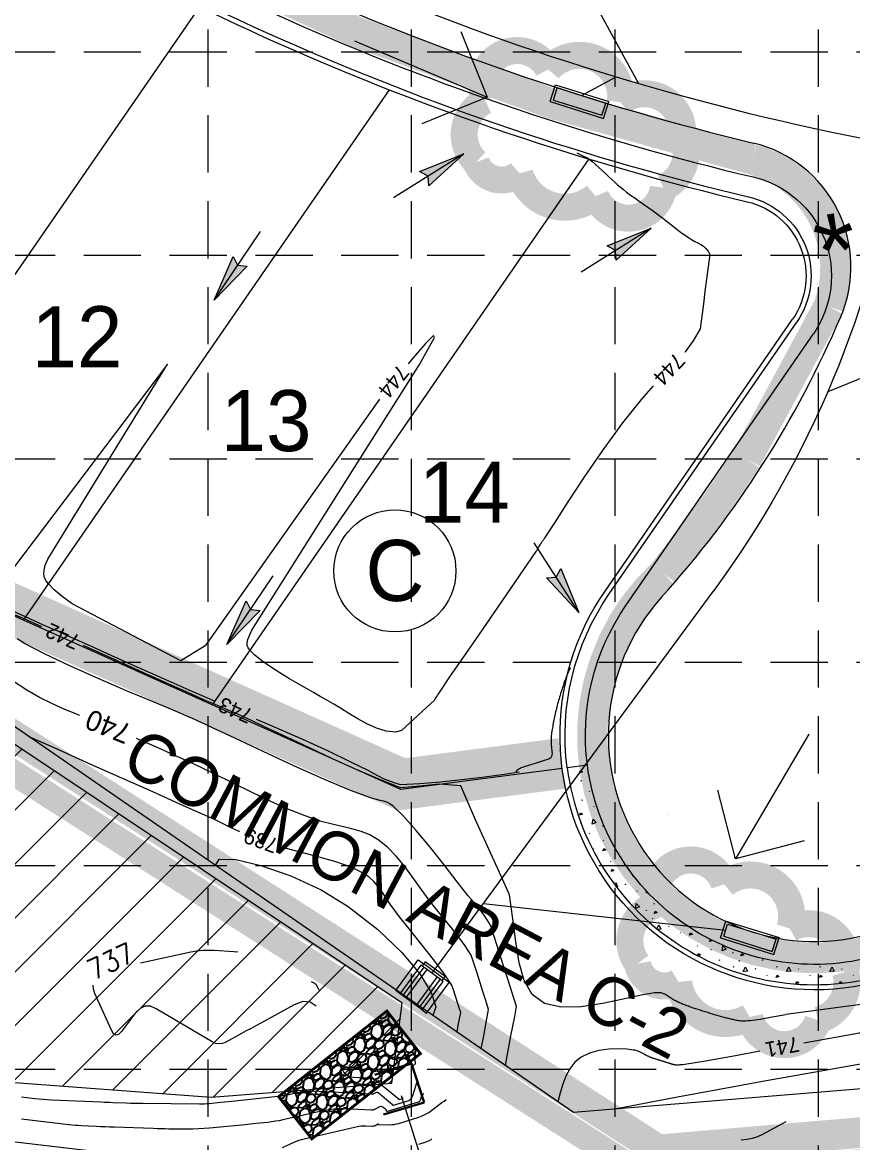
# Model space of a CAD drawing. Header units: feet. Extents: x 46644 to 49208, y 46045 to 47649.
# Drawn here: x 48209.4 to 48372.6, y 46392.4 to 46612.6 of the extents above; entities that cross this region are included whole.
import ezdxf
from ezdxf.enums import TextEntityAlignment as Align

# ---------------------------------------------------------------- set-up
doc = ezdxf.new("R2010")
doc.units = ezdxf.units.FT
doc.header["$MEASUREMENT"] = 0
for name, pattern in [('ACAD_ISO02W100', [15, 12, -3]), ('DGN Style 3', [33.544038, 23.960027, -9.584011]), ('HIDDEN', [0.375, 0.25, -0.125])]:
    doc.linetypes.add(name, pattern=pattern)
doc.layers.get('0').update_dxf_attribs({"color": 1})
for name, color, linetype, lineweight in [('06213 - LEVE 12', 1, 'Continuous', 0), ('EC', 35, 'Continuous', 0), ('Level 11', 1, 'Continuous', 0), ('Level 13', 1, 'Continuous', 0), ('Level 15', 1, 'Continuous', 0), ('Level 29', 1, 'Continuous', 0), ('Level 4', 1, 'Continuous', 0), ('Level 45', 1, 'Continuous', 0), ('Level 52', 1, 'Continuous', 0), ('LIMITS OF DISTURBANCE', 1, 'HIDDEN', 0), ('PC', 35, 'Continuous', 0), ('STORM', 5, 'Continuous', 0), ('WATER', 5, 'Continuous', 0)]:
    doc.layers.add(name, color=color, linetype=linetype, lineweight=lineweight)
for name, color, linetype in [('EROSION BLANKET', 84, 'Continuous'), ('GRID', 254, 'HIDDEN'), ('LEGEND', 7, 'Continuous'), ('SILT FENCE', 200, 'Continuous')]:
    doc.layers.add(name, color=color, linetype=linetype)
doc.styles.add('Style-STANDARD', font='STANDARD.shx')
doc.styles.add('Style-WORKING', font='WORKING.shx')
doc.styles.add('SURVEY', font='surveyor.shx')

msp = doc.modelspace()

# ---------------------------------------------------------------- hatches: boundary and pattern name
at = {"layer": 'LEGEND', "linetype": 'ACAD_ISO02W100'}
h = msp.add_hatch(dxfattribs=at)
h.set_pattern_fill('GRAVEL', color=240, scale=4.266108, angle=38.2454, style=0)
h.set_pattern_definition([(266.25824, (48161.23628, 46036.02137), (-3.0359554, -51.28095292), [0.573945, -56.820668]), (223.215136, (48161.19883, 46035.44865), (37.56465835, 35.040688044), [0.984908, -97.505844]), (170.755836, (48160.48104, 46034.77425), (62.55396641, -10.44653534), [0.69447, -68.752733]), (305.519136, (48159.83458, 46032.9067), (-49.46665219, 69.64998963), [0.896898, -88.792886]), (331.079136, (48160.35565, 46032.1767), (-48.44256698, 27.00117463), [0.87948, -87.06859]), (35.519136, (48161.12545, 46031.75137), (-69.64998963, -49.46665219), [0.896898, -88.792886]), (75.939636, (48161.85545, 46032.27245), (-17.14744616, -67.835671386), [1.186102, -117.42398]), (110.500736, (48162.14361, 46033.42302), (-34.64555827, 92.19605798), [1.119802, -110.860452]), (159.675036, (48161.75143, 46034.4719), (-61.13478418, 22.42906736), [0.899935, -89.09371]), (213.48184, (48160.90753, 46034.7845), (39.495865, 25.69897606), [1.027415, -50.34333]), (260.642836, (48160.0506, 46034.21769), (-11.156129767, -68.545279474), [1.32867, -131.538508]), (177.05954, (48163.17794, 46035.48764), (-39.2983319, 1.6167432), [0.45349, -44.895855]), (209.714636, (48162.72504, 46035.5109), (48.83766853, 27.63016647), [0.862765, -85.41393]), (263.2454, (48161.9757, 46035.0832), (2.640856, -3.350458), [0.603317, -5.42987]), (241.44404, (48161.4243, 46035.30044), (11.4705722, 19.905192), [0.3249, -32.16481]), (330.04684, (48161.269, 46035.0151), (-11.273022, 7.410518), [0.459473, -22.514223]), (69.20924, (48161.6671, 46034.78566), (4.769649, 14.6234818), [0.746266, -24.129205]), (199.81054, (48161.932, 46035.4833), (9.3417664, 1.931259), [0.539624, -12.950995]), (54.634936, (48159.32572, 46033.48337), (25.58203452, 36.45990068), [0.755954, -74.83967]), (108.591636, (48159.76325, 46034.09984), (15.6475951, -47.41844308), [0.634204, -62.786052]), (331.44404, (48161.4038, 46036.1534), (-19.905192, 11.4705722), [0.649792, -31.839918]), (21.855936, (48161.97455, 46035.8428), (-41.4271246, -16.35720622), [0.755954, -74.83967]), (17.68944, (48160.96305, 46031.4061), (-22.03399123, -6.50337767), [0.728993, -35.72065]), (333.02054, (48161.65757, 46031.6276), (-45.80167137, 23.65078769), [0.610813, -60.470558]), (105.04684, (48164.07817, 46032.82937), (-6.5033542, 22.0339982), [0.649792, -31.839918]), (55.599436, (48163.90947, 46033.45688), (-32.99254608, -47.73292773), [0.715132, -70.79787]), (107.68944, (48162.43644, 46031.53535), (6.50337767, -22.03399123), [0.364496, -36.085148]), (139.55534, (48163.8771, 46032.6709), (-13.9138703, 10.7609829), [0.21753, -21.535437]), (204.20924, (48163.7116, 46032.812), (12.692223, 4.572115), [0.87948, -16.71013]), (224.254436, (48162.90946, 46032.45138), (30.8637184, 29.75900192), [0.81504, -80.68884]), (341.93554, (48161.9048, 46034.4841), (-8.63217, 4.0600547), [0.615267, -14.766403]), (31.402636, (48162.4897, 46034.29333), (62.23950126, 38.193588084), [1.07418, -106.343676]), (99.19084, (48163.40654, 46034.85303), (5.0841554, -34.01662096), [0.43922, -43.48305]), (128.2454, (48163.3364, 46035.2866), (-5.99131, 0.709602), [0.255966, -4.01014]), (158.50184, (48162.76322, 46032.49908), (31.88780158, -12.8898032), [0.592665, -58.674]), (86.25824, (48162.2118, 46032.71627), (3.0359554, 51.28095292), [1.14789, -56.246723]), (38.2454, (48162.2867, 46033.8617), (0.709602, 5.99131), [1.10919, -3.15692]), (3.550236, (48163.15782, 46034.54834), (-51.99055905, -2.9553031), [0.67453, -66.778557]), (292.30004, (48163.83105, 46034.5901), (7.21296254, -16.0426838), [0.621154, -30.43658]), (245.891436, (48164.06676, 46034.01541), (-37.25010511, -83.68082749), [1.011345, -100.12331]), (213.671536, (48163.65365, 46033.09228), (-46.19678676, -30.98067361), [1.069936, -105.92351])])
h.paths.add_polyline_path([(48266.26, 46393.13), (48287.61, 46409.9), (48281.01, 46418.28), (48259.72, 46401.44)])
at = {"layer": 'Level 15', "linetype": 'Continuous', "lineweight": 0}
h = msp.add_hatch(dxfattribs=at)
h.set_pattern_fill('CONCRT', style=0)
h.set_pattern_definition([(65.009, (48352.87474, 46440.192), (-8.5075, -16.5926), [0.49254, -100.1936]), (-37.1792, (48353.0828, 46440.6384), (-42.5375, 33.1852), [0.44947, -95.6504]), (-161.993, (48353.441, 46440.3668), (-17.015, -8.2963), [0.5926, -26.2445]), (81.6658, (48355.3871, 46438.3651), (-8.5075, -49.7778), [1.0248, -57.6691]), (-47.0086, (48355.5357, 46439.3791), (-76.5675, 82.963), [0.9081, -123.85574]), (-156.0941, (48356.1549, 46438.71484), (-76.5675, -33.1852), [0.826, -101.53803]), (62.854, (48351.0064, 46442.5805), (0, -8.2963), [1.0248, -17.6217]), (-65.4985, (48351.474, 46443.4924), (-25.5225, 58.0741), [0.9248, -81.131]), (-174.9338, (48351.8576, 46442.6509), (-8.5075, 0), [0.83634, -93.1132]), (-56.873, (48355.6241, 46441.9233), (-42.5375, 66.3704), [0.1281, -108.84326]), (66.2754, (48357.6132, 46443.4684), (-17.015, -41.4815), [0.1749, -63.2601]), (66.2754, (48354.8426, 46436.4887), (-17.015, -41.4815), [0.1749, -63.2601]), (66.2754, (48353.2264, 46438.5488), (-17.015, -41.4815), [0.1749, -63.2601]), (-83.4998, (48357.449, 46438.1027), (0, -8.2963), [0.1608, -74.989]), (66.2754, (48353.404, 46443.06), (-17.015, -41.4815), [0.1749, -63.2601]), (66.2754, (48350.5269, 46439.277), (-17.015, -41.4815), [0.1749, -63.2601]), (65.009, (48350.56244, 46437.4122), (-8.5075, -16.5926), [0.49254, -100.1936]), (-37.1792, (48350.7705, 46437.8586), (-42.5375, 33.1852), [0.44947, -95.6504]), (-161.993, (48351.1286, 46437.587), (-17.015, -8.2963), [0.5926, -26.2445]), (65.009, (48357.48894, 46441.4615), (-8.5075, -16.5926), [0.49254, -100.1936]), (-37.1792, (48357.697, 46441.90795), (-42.5375, 33.1852), [0.44947, -95.6504]), (-161.993, (48358.0551, 46441.6363), (-17.015, -8.2963), [0.5926, -26.2445]), (-56.873, (48350.2248, 46444.7445), (-42.5375, 66.3704), [0.1281, -108.84326]), (-56.873, (48358.66124, 46444.785), (-42.5375, 66.3704), [0.1281, -108.84326])])
edge = h.paths.add_edge_path()
edge.add_arc((48365.04, 46472.44), 45, 187.4576, 288.966, ccw=False)
edge.add_line((48320.42, 46466.6), (48316.46, 46466.08))
edge.add_arc((48365.04, 46472.44), 49, 187.4576, 288.966)
edge.add_line((48380.97, 46426.1), (48379.67, 46429.88))
at = {"layer": 'Level 52', "linetype": 'Continuous', "lineweight": 0}
for points in [[(48289.23, 46580.47), (48289.13, 46582.37), (48287.45, 46583.31), (48296.14, 46586.75)], [(48326.06, 46565.86), (48325.95, 46567.77), (48324.28, 46568.7), (48332.97, 46572.15)], [(48250.8, 46566.57), (48251.67, 46564.87), (48253.58, 46564.69), (48247.04, 46558.01)], [(48312.37, 46503.45), (48314.28, 46503.57), (48315.19, 46505.26), (48318.73, 46496.6)], [(48253.33, 46498.89), (48254.19, 46497.19), (48256.1, 46497.02), (48249.56, 46490.34)]]:
    msp.add_hatch(color=7, dxfattribs=at).paths.add_polyline_path(points)
at = {"layer": 'WATER', "linetype": 'Continuous', "lineweight": 0}
h = msp.add_hatch(dxfattribs=at)
h.set_pattern_fill('ANSI31', color=5, scale=60, style=0)
h.paths.add_polyline_path([(47857.87, 46629.01), (47847.01, 46618.59), (47853.52, 46600.35), (47883.5, 46592.54), (47906.52, 46572.13), (47946.91, 46566.05), (47972.54, 46536.09), (48064.22, 46487.79), (48130.68, 46433.08), (48181.5, 46406.16), (48246.5, 46401.37), (48282, 46404.1), (48284.04, 46419.79), (48205.89, 46471.99), (48139.33, 46513.61), (48058.73, 46548.82), (47997.64, 46576.45), (47959.07, 46606.81), (47947.78, 46632.84), (47936.18, 46642.73), (47922.19, 46640.68), (47902.73, 46629.43), (47865.53, 46628.74)])

# ---------------------------------------------------------------- linework, layer by layer
at = {"color": 7, "linetype": 'Continuous', "lineweight": 0}
for p, q in [((48295.52, 46610.82), (48300.75, 46597.95)), ((48274.62, 46609.01), (48300.75, 46597.95)), ((48300.75, 46597.95), (48287.85, 46592.7)), ((48363.92, 46472.68), (48349.56, 46448.21)), ((48349.56, 46448.21), (48346.04, 46461.68)), ((48363, 46451.72), (48349.56, 46448.21))]:
    msp.add_line(p, q, dxfattribs=at)
at = {"layer": '06213 - LEVE 12', "color": 7, "linetype": 'Continuous', "lineweight": 0}
for p, q in [((48244.15, 46615.7), (48172.45, 46511.8)), ((48281.49, 46599.37), (48209.55, 46495.13)), ((48320.7, 46585.77), (48246.65, 46478.47)), ((48323.89, 46500.84), (48360.75, 46554.25)), ((48283.75, 46461.8), (48172.45, 46511.8)), ((48315.47, 46465.95), (48283.75, 46461.8))]:
    msp.add_line(p, q, dxfattribs=at)
msp.add_arc((48473.01, 47088.19), 525, 235.3909, 256.6579, dxfattribs=at)
at = {"layer": '06213 - LEVE 12', "color": 7, "linetype": 'Continuous', "lineweight": 0, "extrusion": (0, 0, -1)}
for centre, radius, start, end in [((-48348.4, 46562.77), 15, 103.3421, 214.6091), ((-48365.04, 46472.44), 50, 180.7945, 34.6091)]:
    msp.add_arc(centre, radius, start, end, dxfattribs=at)
at = {"layer": 'EC', "color": 35, "linetype": 'DGN Style 3', "lineweight": 0}
for p, q in [((48243.62, 46430.09), (48244.77, 46430.22)), ((48244.77, 46430.22), (48245.93, 46430.26)), ((48245.93, 46430.26), (48247.09, 46430.23)), ((48247.09, 46430.23), (48250.9, 46429.98)), ((48232.59, 46427.73), (48242.47, 46429.88)), ((48242.47, 46429.88), (48243.62, 46430.09)), ((48250.9, 46429.98), (48251.71, 46429.89)), ((48266.12, 46424.06), (48266.78, 46423.72)), ((48266.78, 46423.72), (48266.91, 46423.64)), ((48266.91, 46423.64), (48267.03, 46423.54)), ((48223.32, 46422.58), (48223.29, 46423.35)), ((48223.58, 46421.75), (48223.32, 46422.58)), ((48226.87, 46414.48), (48223.58, 46421.75)), ((48267.03, 46423.54), (48267.13, 46423.42)), ((48267.13, 46423.42), (48267.21, 46423.29)), ((48267.21, 46423.29), (48267.51, 46422.72)), ((48267.51, 46422.72), (48267.58, 46422.6)), ((48267.58, 46422.6), (48267.65, 46422.49)), ((48267.65, 46422.49), (48267.74, 46422.38)), ((48267.74, 46422.38), (48267.84, 46422.29)), ((48233.46, 46419.23), (48232.49, 46418.8)), ((48234.53, 46419.2), (48233.46, 46419.23)), ((48235.69, 46418.72), (48234.53, 46419.2)), ((48262.82, 46419.51), (48256.23, 46415.9)), ((48264.51, 46420.14), (48262.82, 46419.51)), ((48265.93, 46420.04), (48264.51, 46420.14)), ((48267.09, 46419.21), (48265.93, 46420.04)), ((48231.6, 46417.91), (48228.85, 46414.26)), ((48232.49, 46418.8), (48231.6, 46417.91)), ((48246.7, 46412.2), (48235.69, 46418.72)), ((48254.33, 46414.87), (48253.38, 46414.35)), ((48255.28, 46415.38), (48254.33, 46414.87)), ((48256.23, 46415.9), (48255.28, 46415.38)), ((48227.29, 46413.8), (48226.87, 46414.48)), ((48227.77, 46413.53), (48227.29, 46413.8)), ((48228.29, 46413.69), (48227.77, 46413.53)), ((48228.85, 46414.26), (48228.29, 46413.69)), ((48252.43, 46413.83), (48249.33, 46412.15)), ((48253.38, 46414.35), (48252.43, 46413.83)), ((48247.35, 46411.91), (48246.7, 46412.2)), ((48248.01, 46411.8), (48247.35, 46411.91)), ((48248.67, 46411.88), (48248.01, 46411.8)), ((48249.33, 46412.15), (48248.67, 46411.88)), ((48282.07, 46408.95), (48282.21, 46408.84)), ((48282.21, 46408.84), (48282.37, 46408.78)), ((48282.37, 46408.78), (48282.54, 46408.77)), ((48282.54, 46408.77), (48282.72, 46408.8)), ((48282.72, 46408.8), (48283.32, 46408.98)), ((48283.32, 46408.98), (48283.45, 46409.02)), ((48283.45, 46409.02), (48283.57, 46409.07)), ((48283.57, 46409.07), (48283.7, 46409.12)), ((48283.7, 46409.12), (48283.82, 46409.18)), ((48283.82, 46409.18), (48285.6, 46410.08)), ((48285.6, 46410.08), (48285.91, 46410.19)), ((48285.91, 46410.19), (48286.15, 46410.15)), ((48286.15, 46410.15), (48286.31, 46409.97)), ((48286.31, 46409.97), (48286.39, 46409.65)), ((48286.39, 46409.65), (48286.56, 46408)), ((48272.63, 46406.11), (48272.28, 46406.75)), ((48273.11, 46405.64), (48272.63, 46406.11)), ((48286, 46407.45), (48285.97, 46407.39)), ((48286.03, 46407.5), (48286, 46407.45)), ((48286.08, 46407.54), (48286.03, 46407.5)), ((48286.13, 46407.58), (48286.08, 46407.54)), ((48286.41, 46407.72), (48286.13, 46407.58)), ((48286.48, 46407.77), (48286.41, 46407.72)), ((48286.53, 46407.83), (48286.48, 46407.77)), ((48286.56, 46407.91), (48286.53, 46407.83)), ((48286.56, 46408), (48286.56, 46407.91)), ((48273.7, 46405.34), (48273.11, 46405.64)), ((48274.43, 46405.21), (48273.7, 46405.34)), ((48278.08, 46405.03), (48274.43, 46405.21)), ((48278.1, 46405.03), (48278.08, 46405.03)), ((48278.11, 46405.03), (48278.1, 46405.03)), ((48278.13, 46405.03), (48278.11, 46405.03)), ((48278.14, 46405.04), (48278.13, 46405.03)), ((48278.2, 46405.07), (48278.14, 46405.04)), ((48278.22, 46405.08), (48278.2, 46405.07)), ((48278.23, 46405.08), (48278.22, 46405.08)), ((48278.25, 46405.07), (48278.23, 46405.08)), ((48278.27, 46405.06), (48278.25, 46405.07)), ((48283.41, 46400.86), (48278.27, 46405.06)), ((48286.84, 46404.16), (48286.67, 46403.72)), ((48260.51, 46401.58), (48260.03, 46401.5)), ((48260.98, 46401.66), (48260.51, 46401.58)), ((48261.45, 46401.76), (48260.98, 46401.66)), ((48263.64, 46402.26), (48261.45, 46401.76)), ((48264.31, 46402.39), (48263.64, 46402.26)), ((48264.98, 46402.47), (48264.31, 46402.39)), ((48265.66, 46402.51), (48264.98, 46402.47)), ((48266.35, 46402.5), (48265.66, 46402.51)), ((48278.02, 46401.91), (48266.35, 46402.5)), ((48278.12, 46401.91), (48278.02, 46401.91)), ((48278.22, 46401.93), (48278.12, 46401.91)), ((48278.31, 46401.95), (48278.22, 46401.93)), ((48278.4, 46401.99), (48278.31, 46401.95)), ((48278.82, 46402.21), (48278.4, 46401.99)), ((48278.95, 46402.26), (48278.82, 46402.21)), ((48279.07, 46402.26), (48278.95, 46402.26)), ((48279.19, 46402.23), (48279.07, 46402.26)), ((48279.3, 46402.16), (48279.19, 46402.23)), ((48282.14, 46399.84), (48279.3, 46402.16)), ((48286.05, 46401.63), (48285.88, 46401.23)), ((48286.67, 46403.72), (48286.05, 46401.63)), ((48287.83, 46401.58), (48287.75, 46401.39)), ((48287.94, 46401.74), (48287.83, 46401.58)), ((48288.08, 46401.88), (48287.94, 46401.74)), ((48288.25, 46401.99), (48288.08, 46401.88)), ((48211.83, 46401.04), (48209.19, 46401.35)), ((48212.63, 46400.95), (48211.83, 46401.04)), ((48213.44, 46400.87), (48212.63, 46400.95)), ((48214.25, 46400.82), (48213.44, 46400.87)), ((48215.06, 46400.77), (48214.25, 46400.82)), ((48224.86, 46400.33), (48215.06, 46400.77)), ((48225.43, 46400.31), (48224.86, 46400.33)), ((48225.99, 46400.28), (48225.43, 46400.31)), ((48226.56, 46400.26), (48225.99, 46400.28)), ((48227.13, 46400.24), (48226.56, 46400.26)), ((48229.79, 46400.14), (48227.13, 46400.24)), ((48230.6, 46400.11), (48229.79, 46400.14)), ((48231.41, 46400.09), (48230.6, 46400.11)), ((48232.23, 46400.08), (48231.41, 46400.09)), ((48233.04, 46400.07), (48232.23, 46400.08)), ((48244.15, 46399.97), (48233.04, 46400.07)), ((48244.64, 46399.97), (48244.15, 46399.97)), ((48245.13, 46399.99), (48244.64, 46399.97)), ((48245.62, 46400.02), (48245.13, 46399.99)), ((48246.11, 46400.06), (48245.62, 46400.02)), ((48248.4, 46400.28), (48246.11, 46400.06)), ((48249.09, 46400.35), (48248.4, 46400.28)), ((48249.79, 46400.42), (48249.09, 46400.35)), ((48250.49, 46400.49), (48249.79, 46400.42)), ((48251.19, 46400.56), (48250.49, 46400.49)), ((48259.56, 46401.45), (48251.19, 46400.56)), ((48260.03, 46401.5), (48259.56, 46401.45)), ((48279.58, 46399.42), (48278.71, 46398.97)), ((48279.75, 46399.48), (48279.58, 46399.42)), ((48279.91, 46399.49), (48279.75, 46399.48)), ((48280.07, 46399.45), (48279.91, 46399.49)), ((48280.22, 46399.35), (48280.07, 46399.45)), ((48280.86, 46398.82), (48280.22, 46399.35)), ((48287.19, 46400.36), (48281.05, 46398.54)), ((48282.15, 46399.83), (48282.14, 46399.84)), ((48282.16, 46399.82), (48282.15, 46399.83)), ((48282.16, 46399.81), (48282.16, 46399.82)), ((48282.17, 46399.79), (48282.16, 46399.81)), ((48282.19, 46399.72), (48282.17, 46399.79)), ((48282.19, 46399.7), (48282.19, 46399.72)), ((48282.21, 46399.69), (48282.19, 46399.7)), ((48282.22, 46399.68), (48282.21, 46399.69)), ((48282.24, 46399.69), (48282.22, 46399.68)), ((48284.89, 46400.47), (48282.24, 46399.69)), ((48283.42, 46400.86), (48283.41, 46400.86)), ((48283.41, 46400.86), (48283.41, 46400.86)), ((48283.41, 46400.86), (48283.41, 46400.86)), ((48283.42, 46400.85), (48283.42, 46400.86)), ((48283.42, 46400.84), (48283.42, 46400.85)), ((48283.42, 46400.83), (48283.42, 46400.84)), ((48283.42, 46400.84), (48283.42, 46400.84)), ((48283.43, 46400.83), (48283.42, 46400.83)), ((48283.9, 46400.97), (48283.43, 46400.83)), ((48283.43, 46400.83), (48283.43, 46400.83)), ((48283.99, 46401.01), (48283.9, 46400.97)), ((48284.07, 46401.07), (48283.99, 46401.01)), ((48284.12, 46401.14), (48284.07, 46401.07)), ((48284.16, 46401.24), (48284.12, 46401.14)), ((48285.3, 46400.65), (48284.89, 46400.47)), ((48285.63, 46400.9), (48285.3, 46400.65)), ((48285.88, 46401.23), (48285.63, 46400.9)), ((48287.32, 46400.42), (48287.19, 46400.36)), ((48287.43, 46400.5), (48287.32, 46400.42)), ((48287.51, 46400.6), (48287.43, 46400.5)), ((48287.56, 46400.73), (48287.51, 46400.6)), ((48287.75, 46401.39), (48287.56, 46400.73)), ((48289.87, 46398.78), (48291.81, 46400.26)), ((48291.81, 46400.26), (48292.24, 46400.57)), ((48292.24, 46400.57), (48292.67, 46400.86)), ((48268.43, 46398.67), (48260.53, 46396.87)), ((48269.51, 46398.88), (48268.43, 46398.67)), ((48270.59, 46399.01), (48269.51, 46398.88)), ((48271.68, 46399.07), (48270.59, 46399.01)), ((48272.78, 46399.05), (48271.68, 46399.07)), ((48277.91, 46398.8), (48272.78, 46399.05)), ((48278.12, 46398.8), (48277.91, 46398.8)), ((48278.32, 46398.83), (48278.12, 46398.8)), ((48278.52, 46398.88), (48278.32, 46398.83)), ((48278.71, 46398.97), (48278.52, 46398.88)), ((48280.88, 46398.8), (48280.86, 46398.82)), ((48280.9, 46398.78), (48280.88, 46398.8)), ((48280.91, 46398.76), (48280.9, 46398.78)), ((48280.92, 46398.73), (48280.91, 46398.76)), ((48280.95, 46398.6), (48280.92, 46398.73)), ((48280.97, 46398.56), (48280.95, 46398.6)), ((48280.99, 46398.54), (48280.97, 46398.56)), ((48281.02, 46398.54), (48280.99, 46398.54)), ((48281.05, 46398.54), (48281.02, 46398.54)), ((48283.35, 46396.19), (48287.26, 46397.42)), ((48287.26, 46397.42), (48287.96, 46397.67)), ((48287.96, 46397.67), (48288.62, 46397.98)), ((48288.62, 46397.98), (48289.26, 46398.35)), ((48289.26, 46398.35), (48289.87, 46398.78)), ((48218.49, 46395.91), (48209.19, 46397.02)), ((48219.11, 46395.84), (48218.49, 46395.91)), ((48219.72, 46395.79), (48219.11, 46395.84)), ((48220.34, 46395.74), (48219.72, 46395.79)), ((48220.96, 46395.71), (48220.34, 46395.74)), ((48223.86, 46395.58), (48220.96, 46395.71)), ((48224.74, 46395.54), (48223.86, 46395.58)), ((48225.63, 46395.5), (48224.74, 46395.54)), ((48226.52, 46395.47), (48225.63, 46395.5)), ((48227.4, 46395.43), (48226.52, 46395.47)), ((48235.1, 46395.15), (48227.4, 46395.43)), ((48235.87, 46395.13), (48235.1, 46395.15)), ((48236.64, 46395.11), (48235.87, 46395.13)), ((48237.4, 46395.09), (48236.64, 46395.11)), ((48238.17, 46395.08), (48237.4, 46395.09)), ((48241.77, 46395.05), (48238.17, 46395.08)), ((48242.86, 46395.06), (48241.77, 46395.05)), ((48243.96, 46395.09), (48242.86, 46395.06)), ((48245.06, 46395.15), (48243.96, 46395.09)), ((48246.15, 46395.24), (48245.06, 46395.15)), ((48253.18, 46395.93), (48246.15, 46395.24)), ((48253.69, 46395.98), (48253.18, 46395.93)), ((48254.21, 46396.03), (48253.69, 46395.98)), ((48254.72, 46396.08), (48254.21, 46396.03)), ((48255.23, 46396.14), (48254.72, 46396.08)), ((48257.63, 46396.39), (48255.23, 46396.14)), ((48258.36, 46396.48), (48257.63, 46396.39)), ((48259.09, 46396.59), (48258.36, 46396.48)), ((48259.81, 46396.72), (48259.09, 46396.59)), ((48260.53, 46396.87), (48259.81, 46396.72)), ((48264.76, 46393.15), (48275.52, 46395.61)), ((48275.52, 46395.61), (48275.86, 46395.68)), ((48275.86, 46395.68), (48276.19, 46395.72)), ((48276.19, 46395.72), (48276.53, 46395.73)), ((48276.53, 46395.73), (48276.86, 46395.73)), ((48276.86, 46395.73), (48278.16, 46395.66)), ((48278.16, 46395.66), (48278.3, 46395.66)), ((48278.3, 46395.66), (48278.44, 46395.69)), ((48278.44, 46395.69), (48278.57, 46395.72)), ((48278.57, 46395.72), (48278.7, 46395.78)), ((48278.7, 46395.78), (48279.26, 46396.07)), ((48279.26, 46396.07), (48279.27, 46396.07)), ((48279.27, 46396.07), (48279.28, 46396.07)), ((48279.28, 46396.07), (48279.29, 46396.07)), ((48279.29, 46396.07), (48279.3, 46396.05)), ((48279.3, 46396.05), (48279.32, 46396)), ((48279.32, 46396), (48279.33, 46395.99)), ((48279.33, 46395.99), (48279.34, 46395.98)), ((48279.34, 46395.98), (48279.35, 46395.97)), ((48279.35, 46395.97), (48279.36, 46395.97)), ((48279.36, 46395.97), (48281.53, 46395.93)), ((48281.53, 46395.93), (48281.99, 46395.94)), ((48281.99, 46395.94), (48282.45, 46395.99)), ((48282.45, 46395.99), (48282.9, 46396.07)), ((48282.9, 46396.07), (48283.35, 46396.19)), ((48359.4, 46396.5), (48354.85, 46394.02)), ((48263.25, 46392.69), (48263.74, 46392.87)), ((48263.74, 46392.87), (48264.25, 46393.02)), ((48264.25, 46393.02), (48264.76, 46393.15)), ((48289.04, 46392.67), (48289.34, 46392.8)), ((48289.34, 46392.8), (48289.62, 46392.96)), ((48289.62, 46392.96), (48289.88, 46393.15)), ((48351.78, 46392.99), (48350.68, 46392.9)), ((48352.84, 46393.21), (48351.78, 46392.99)), ((48353.86, 46393.55), (48352.84, 46393.21)), ((48354.85, 46394.02), (48353.86, 46393.55)), ((48206.84, 46392.71), (48223.05, 46390.81)), ((48260.5, 46391.45), (48262.76, 46392.48)), ((48262.76, 46392.48), (48263.25, 46392.69)), ((48287.28, 46392.1), (48288.74, 46392.55)), ((48288.74, 46392.55), (48289.04, 46392.67))]:
    msp.add_line(p, q, dxfattribs=at)
at = {"layer": 'EROSION BLANKET', "linetype": 'Continuous', "lineweight": 0, "const_width": 6}
msp.add_lwpolyline([(47941.68, 47315.39), (47942.29, 47197.14, 0.414855), (47963.97, 47174.97), (47979.4, 47173.26, -0.10758), (48082.6, 47134.84), (48395.33, 46935.36, 0.3837), (48423.92, 46939.62, -1.759714), (48447.08, 46868.43, 0.379596), (48421.24, 46855.04, 0.06409), (48411.08, 46791.21), (48407.09, 46494.87, 0.010519), (48408.71, 46472.77, -1.535572), (48335.36, 46504.37, 0.02726), (48351.7, 46526.8), (48367.85, 46556.77, 0.440366), (48352.87, 46585.68, -0.080008), (48202.11, 46647.87), (47959.83, 46814.28, 0.130822), (47849.01, 46858.77), (47780.1, 46865.91, 0.385183), (47757.17, 46847.23), (47753.19, 46807.45, 0.050673), (47755.48, 46728.54), (47775.41, 46593.74)], format="xyb", dxfattribs=at)
at = {"layer": 'GRID', "color": 252, "linetype": 'HIDDEN', "lineweight": 0, "ltscale": 45}
for p, q in [((48245.8, 47606.85), (48245.8, 46206.68)), ((48285.8, 47606.85), (48285.8, 46206.68)), ((48325.8, 47606.85), (48325.8, 46206.68)), ((48365.8, 47606.85), (48365.8, 46206.68)), ((46685.8, 46606.85), (49165.8, 46606.85)), ((46685.8, 46566.85), (49165.8, 46566.85)), ((46685.8, 46526.85), (49165.8, 46526.85)), ((46685.8, 46486.85), (49165.8, 46486.85)), ((46685.8, 46446.85), (49165.8, 46446.85)), ((46685.8, 46406.85), (49165.8, 46406.85))]:
    msp.add_line(p, q, dxfattribs=at)
at = {"layer": 'LEGEND', "color": 170, "ltscale": 100, "const_width": 5.31}
for points in [[(48322.03, 46578.47, 0.520567), (48322.03, 46578.47, 0.765195), (48335.38, 46580.12, 0.417879), (48339.11, 46590.33, 0.6649), (48326.9, 46596.93, 0.744833), (48312.76, 46603.37, 0.975642), (48300.33, 46597.24, 0.520567), (48298.54, 46585.14, 0.520567), (48307.1, 46582.92, 0.540264), (48322.03, 46578.47)], [(48352.34, 46417.1, 0.520567), (48352.34, 46417.1, 0.765195), (48365.77, 46416.5, 0.417879), (48371.15, 46425.96, 0.6649), (48360.2, 46434.49, 0.744833), (48347.33, 46443.19, 0.975642), (48334.05, 46439.21, 0.520567), (48330.28, 46427.57, 0.520567), (48338.36, 46423.96, 0.540264), (48352.34, 46417.1)]]:
    msp.add_lwpolyline(points, format="xyb", close=True, dxfattribs=at)
at = {"layer": 'LEGEND', "color": 240, "const_width": 0.533}
msp.add_lwpolyline([(48266.26, 46393.13), (48287.61, 46409.9), (48281.01, 46418.28), (48259.72, 46401.44)], close=True, dxfattribs=at)
at = {"layer": 'Level 11', "color": 7, "linetype": 'Continuous', "lineweight": 0}
msp.add_circle((48282.59, 46504.79), 12, dxfattribs=at)
msp.add_circle((48282.59, 46504.79), 12, dxfattribs=at)
at = {"layer": 'Level 13', "color": 5, "linetype": 'DGN Style 3', "lineweight": 30, "flags": 128}
msp.add_lwpolyline([(48280.37, 46397.94), (48288.36, 46400.29), (48285.86, 46407.97), (48278.09, 46405.55), (48280.32, 46398.3)], dxfattribs=at)
at = {"layer": 'Level 13', "color": 7, "linetype": 'Continuous', "lineweight": 0}
for centre, radius, start, end in [((48473.01, 47088.19), 513.5, 235.3909, 256.4929), ((48347.24, 46564.58), 25, 336.8525, 76.4929), ((48186.33, 46633.38), 200, 317.9966, 336.8525), ((48365.04, 46472.44), 40.5, 137.9966, 6.5998)]:
    msp.add_arc(centre, radius, start, end, dxfattribs=at)
at = {"layer": 'Level 15', "color": 7, "linetype": 'Continuous', "lineweight": 0}
for p, q in [((48324.71, 46500.27), (48361.57, 46553.68)), ((48328.01, 46498), (48364.86, 46551.41))]:
    msp.add_line(p, q, dxfattribs=at)
at = {"layer": 'Level 15', "color": 7, "linetype": 'Continuous', "lineweight": 0, "flags": 128}
msp.add_lwpolyline([(48379.67, 46429.88, -0.474346), (48320.42, 46466.6), (48316.46, 46466.08, 0.474346), (48380.97, 46426.1)], format="xyb", close=True, dxfattribs=at)
at = {"layer": 'Level 15', "color": 7, "linetype": 'Continuous', "lineweight": 0}
for radius in [520, 524]:
    msp.add_arc((48473.01, 47088.19), radius, 235.3909, 256.6579, dxfattribs=at)
at = {"layer": 'Level 15', "color": 7, "linetype": 'Continuous', "lineweight": 0, "extrusion": (0, 0, -1)}
for centre, radius, start, end in [((-48348.4, 46562.77), 20, 103.3421, 214.6091), ((-48348.4, 46562.77), 16, 103.3421, 214.6091), ((-48365.04, 46472.44), 49, 352.5424, 34.6091), ((-48365.04, 46472.44), 45, 352.5424, 34.6091)]:
    msp.add_arc(centre, radius, start, end, dxfattribs=at)
at = {"layer": 'Level 29', "color": 34, "linetype": 'Continuous', "lineweight": 0, "const_width": 10, "flags": 128}
msp.add_lwpolyline([(48035.15, 46594.53), (48133.09, 46526.94), (48139.27, 46535.91), (48172.94, 46512.67), (48283.9, 46462.83), (48315.35, 46466.94)], dxfattribs=at)
msp.add_lwpolyline([(48035.15, 46594.53), (48133.09, 46526.94), (48139.27, 46535.91), (48172.94, 46512.67), (48283.9, 46462.83), (48315.35, 46466.94)], dxfattribs=at)
at = {"layer": 'Level 4', "color": 7, "linetype": 'Continuous', "lineweight": 0}
for p, q in [((48317.69, 46398.34), (47902.89, 46684.59)), ((48545.29, 46416.93), (48317.69, 46398.34))]:
    msp.add_line(p, q, dxfattribs=at)
at = {"layer": 'Level 45', "color": 5, "linetype": 'Continuous', "lineweight": 0}
for p, q in [((48313.11, 46597.04), (48314.16, 46600.37)), ((48313.74, 46597.36), (48314.49, 46599.75)), ((48314.16, 46600.37), (48324.65, 46597.08)), ((48314.49, 46599.75), (48324.03, 46596.75)), ((48313.11, 46597.04), (48323.6, 46593.74)), ((48313.74, 46597.36), (48323.28, 46594.37)), ((48323.28, 46594.37), (48324.03, 46596.75)), ((48323.6, 46593.74), (48324.65, 46597.08)), ((48346.59, 46432.63), (48347.63, 46435.97)), ((48347.21, 46432.96), (48347.95, 46435.34)), ((48347.63, 46435.97), (48358.13, 46432.7)), ((48347.95, 46435.34), (48357.5, 46432.37)), ((48346.59, 46432.63), (48357.09, 46429.36)), ((48347.21, 46432.96), (48356.76, 46429.99)), ((48357.09, 46429.36), (48358.13, 46432.7)), ((48356.76, 46429.99), (48357.5, 46432.37))]:
    msp.add_line(p, q, dxfattribs=at)
at = {"layer": 'Level 45', "color": 97, "linetype": 'Continuous', "lineweight": 0}
for p, q in [((48296.14, 46586.75), (48282.34, 46578.13)), ((48247.04, 46558.01), (48256.16, 46571.49)), ((48332.97, 46572.15), (48319.17, 46563.53)), ((48318.73, 46496.6), (48309.97, 46510.32)), ((48249.56, 46490.34), (48258.68, 46503.82))]:
    msp.add_line(p, q, dxfattribs=at)
at = {"layer": 'Level 52', "color": 7, "linetype": 'Continuous', "lineweight": 0, "flags": 128}
for points in [[(48289.23, 46580.47), (48289.13, 46582.37), (48287.45, 46583.31), (48296.14, 46586.75)], [(48326.06, 46565.86), (48325.95, 46567.77), (48324.28, 46568.7), (48332.97, 46572.15)], [(48250.8, 46566.57), (48251.67, 46564.87), (48253.58, 46564.69), (48247.04, 46558.01)], [(48312.37, 46503.45), (48314.28, 46503.57), (48315.19, 46505.26), (48318.73, 46496.6)], [(48253.33, 46498.89), (48254.19, 46497.19), (48256.1, 46497.02), (48249.56, 46490.34)]]:
    msp.add_lwpolyline(points, close=True, dxfattribs=at)
at = {"layer": 'LIMITS OF DISTURBANCE', "color": 1, "linetype": 'HIDDEN', "lineweight": 0, "ltscale": 100, "const_width": 5}
msp.add_lwpolyline([(47739.21, 46270.56), (47774.34, 46267.65), (47781.81, 46251.32), (47852.38, 46269.27), (47849.6, 46307.49), (47981.61, 46319.48), (47981.61, 46319.48), (47981.18, 46356.57), (47839.72, 46354.75), (47804.02, 46583.05), (47826.33, 46601.73), (47980.5, 46513.21), (48043.84, 46569.7), (48332.85, 46385.18), (48560.2, 46404.13), (48564.11, 46825.29), (48553.83, 46869.85)], dxfattribs=at)
at = {"layer": 'PC', "color": 35, "linetype": 'Continuous', "lineweight": 0, "flags": 128}
for points in [[(48318.33, 46586.97), (48320.7, 46585.77)], [(48320.18, 46586.11), (48320.3, 46586.04), (48320.7, 46585.77), (48321.31, 46585.31), (48321.95, 46584.76), (48322.63, 46584.16), (48323.31, 46583.53), (48324, 46582.88), (48324.67, 46582.25), (48325.24, 46581.71), (48325.8, 46581.2), (48326.36, 46580.7), (48326.93, 46580.21), (48327.51, 46579.74), (48328.12, 46579.26), (48328.9, 46578.68), (48329.73, 46578.1), (48330.58, 46577.5), (48331.44, 46576.9), (48332.31, 46576.3), (48333.17, 46575.69), (48333.97, 46575.1), (48334.75, 46574.5), (48335.51, 46573.91), (48336.25, 46573.33), (48336.99, 46572.75), (48337.71, 46572.19), (48338.36, 46571.69), (48339, 46571.21), (48339.64, 46570.76), (48340.27, 46570.33), (48340.91, 46569.93), (48341.55, 46569.57), (48342.13, 46569.26), (48342.7, 46568.96), (48343.23, 46568.61), (48343.73, 46568.2), (48344.16, 46567.67), (48344.51, 46567.01), (48343.54, 46559.71), (48343.22, 46557.27), (48342.57, 46552.4), (48341.23, 46549.99), (48339.64, 46547.84), (48339.56, 46547.75)], [(48333.38, 46541.2), (48331.03, 46538.56), (48327.34, 46533.93), (48323.54, 46528.68), (48319.88, 46523.33), (48316.6, 46518.36), (48313.95, 46514.26), (48312.2, 46511.54), (48312.08, 46511.35), (48311.97, 46511.18), (48311.86, 46511.03), (48311.77, 46510.89), (48311.69, 46510.77), (48311.62, 46510.66), (48311.54, 46510.56), (48311.48, 46510.46), (48311.42, 46510.38), (48311.37, 46510.31), (48311.32, 46510.24), (48311.28, 46510.19), (48311.24, 46510.13), (48311.2, 46510.08), (48311.17, 46510.04), (48311.14, 46509.99), (48311.11, 46509.95), (48311.08, 46509.91), (48311.05, 46509.87), (48311.03, 46509.83), (48311, 46509.79), (48310.98, 46509.75), (48310.96, 46509.71), (48310.93, 46509.67), (48310.91, 46509.63), (48310.89, 46509.59), (48310.86, 46509.55), (48310.84, 46509.5), (48310.81, 46509.45), (48310.78, 46509.39), (48310.75, 46509.33), (48310.71, 46509.26), (48310.67, 46509.18), (48310.62, 46509.09), (48310.56, 46508.99), (48310.49, 46508.88), (48310.41, 46508.75), (48310.32, 46508.61), (48300.46, 46494.28), (48296.63, 46488.76), (48293.34, 46483.98), (48291.13, 46480.69), (48290.96, 46480.43), (48290.81, 46480.19), (48290.58, 46479.81), (48290.34, 46479.39), (48283.87, 46473.42), (48282.75, 46473.07), (48280.84, 46473.31), (48278.95, 46473.9), (48277.09, 46474.73), (48275.29, 46475.72), (48273.56, 46476.77), (48271.91, 46477.8), (48270.56, 46478.62), (48269.24, 46479.39), (48267.93, 46480.13), (48266.6, 46480.87), (48265.2, 46481.65), (48263.71, 46482.5), (48261.86, 46483.57), (48259.96, 46484.73), (48258.11, 46485.92), (48256.43, 46487.09), (48255.04, 46488.2), (48254.05, 46489.19), (48253.73, 46489.66), (48253.55, 46490.14), (48253.54, 46490.67), (48253.68, 46491.31), (48254, 46492.11), (48254.49, 46493.11), (48287.4, 46545.36), (48290.39, 46550.65), (48290.2, 46551.07), (48288.58, 46549.47), (48285.79, 46546.23), (48285.2, 46545.52)], [(48279.53, 46538.53), (48245.27, 46490.08), (48240.51, 46487.13), (48219.15, 46498.33), (48217.21, 46499.75), (48215.63, 46501.07), (48214.47, 46502.26), (48214.02, 46502.85), (48213.72, 46503.46), (48213.58, 46504.13), (48213.63, 46504.92), (48213.87, 46505.9), (48214.34, 46507.1), (48237.92, 46545.4), (48205.61, 46502.73)], [(48220.64, 46476.38), (48220.02, 46476.63), (48217.58, 46477.63), (48215.16, 46478.71), (48212.73, 46479.93), (48210.25, 46481.35), (48207.05, 46483.44), (48203.72, 46485.8), (48200.29, 46488.32), (48196.75, 46490.88), (48189.41, 46495.61), (48161.69, 46507.1), (48159.35, 46507.6)], [(48247.12, 46479.17), (48241.58, 46481.59), (48236.28, 46483.94), (48231.32, 46486.15), (48226.8, 46488.18), (48222.81, 46489.99), (48219.44, 46491.51), (48217.81, 46492.25), (48216.32, 46492.92), (48214.88, 46493.56), (48213.41, 46494.22), (48211.81, 46494.94), (48209.98, 46495.76), (48206.19, 46497.45)], [(48213.18, 46493.78), (48209.69, 46495.34), (48208, 46496.1)], [(48304.32, 46407.57), (48305.4, 46413.37), (48305.77, 46415.3), (48306.13, 46417.23), (48306.49, 46419.17), (48304.78, 46424.51), (48303.93, 46427.18), (48302.22, 46432.51), (48301.36, 46435.18), (48300.73, 46436.23), (48300.12, 46437.14), (48299.47, 46437.98), (48298.76, 46438.84), (48297.94, 46439.81), (48297, 46440.95), (48294.82, 46443.69), (48292.25, 46446.99), (48289.51, 46450.47), (48286.79, 46453.79), (48284.31, 46456.59), (48282.27, 46458.52), (48281.6, 46458.98), (48280.99, 46459.3), (48280.38, 46459.51), (48279.71, 46459.69), (48278.94, 46459.88), (48278, 46460.14), (48274.03, 46461.58), (48268.74, 46463.81), (48262.74, 46466.48), (48256.67, 46469.29), (48251.13, 46471.89), (48246.74, 46473.96), (48245.21, 46474.68), (48243.94, 46475.26), (48242.82, 46475.77), (48241.71, 46476.25), (48240.48, 46476.78), (48238.99, 46477.4), (48234.94, 46479.09), (48229.86, 46481.23), (48224.27, 46483.63), (48218.7, 46486.11), (48213.69, 46488.48), (48209.78, 46490.54), (48208.35, 46491.42)], [(48359.43, 46417.55), (48359.4, 46417.54), (48356.76, 46417.05), (48354.36, 46416.63), (48352.44, 46416.36), (48351.98, 46416.32), (48351.58, 46416.29), (48351.22, 46416.29), (48350.91, 46416.29), (48350.63, 46416.31), (48350.38, 46416.33), (48350.13, 46416.36), (48349.91, 46416.4), (48349.69, 46416.44), (48349.47, 46416.49), (48349.26, 46416.53), (48349.05, 46416.58), (48348.84, 46416.63), (48348.63, 46416.68), (48348.41, 46416.73), (48348.19, 46416.79), (48347.97, 46416.84), (48347.75, 46416.9), (48347.52, 46416.95), (48347.29, 46417.01), (48347.06, 46417.07), (48346.84, 46417.13), (48346.61, 46417.19), (48346.38, 46417.25), (48346.14, 46417.32), (48345.91, 46417.38), (48345.68, 46417.45), (48345.45, 46417.52), (48345.22, 46417.59), (48344.99, 46417.67), (48344.76, 46417.74), (48344.53, 46417.82), (48344.3, 46417.89), (48344.07, 46417.97), (48343.84, 46418.04), (48343.6, 46418.12), (48343.37, 46418.19), (48343.13, 46418.26), (48342.89, 46418.34), (48342.65, 46418.41), (48342.41, 46418.48), (48342.17, 46418.56), (48341.93, 46418.63), (48341.69, 46418.71), (48341.45, 46418.78), (48341.21, 46418.86), (48340.98, 46418.94), (48340.74, 46419.03), (48340.51, 46419.11), (48340.27, 46419.2), (48340.04, 46419.28), (48339.81, 46419.37), (48339.58, 46419.46), (48339.34, 46419.55), (48339.12, 46419.65), (48338.89, 46419.74), (48338.66, 46419.84), (48338.44, 46419.94), (48338.22, 46420.04), (48338.01, 46420.15), (48337.79, 46420.25), (48337.59, 46420.36), (48337.38, 46420.48), (48337.18, 46420.6), (48336.99, 46420.71), (48336.79, 46420.84), (48336.61, 46420.96), (48336.42, 46421.09), (48336.24, 46421.22), (48336.04, 46421.34), (48335.84, 46421.46), (48335.63, 46421.57), (48335.39, 46421.67), (48335.13, 46421.76), (48334.84, 46421.83), (48334.49, 46421.87), (48334.08, 46421.88), (48333.6, 46421.86), (48330.97, 46421.41), (48327.43, 46420.6), (48323.38, 46419.74), (48319.2, 46419.11), (48315.27, 46419.02), (48311.98, 46419.75), (48309.6, 46421.53), (48308.02, 46424.27), (48307.01, 46427.77), (48306.35, 46431.87), (48305.8, 46436.37), (48305.14, 46441.1), (48303.46, 46444.8), (48301.78, 46448.5), (48298.43, 46455.89), (48295.52, 46462.53), (48291.29, 46462.89), (48287.51, 46462.5), (48283.72, 46462.12), (48279.31, 46463.9), (48274.82, 46465.84), (48270.31, 46467.88), (48265.8, 46469.98), (48261.33, 46472.08), (48256.95, 46474.13), (48254.92, 46475.12), (48253, 46476.05), (48251.27, 46476.84), (48249.69, 46477.51), (48248.21, 46478.12), (48246.81, 46478.7), (48245.49, 46479.25), (48244.15, 46479.84), (48242.72, 46480.48), (48241.14, 46481.19), (48239.36, 46482), (48237.31, 46482.93), (48233.06, 46484.85), (48228.2, 46487.04), (48223.08, 46489.34), (48221.39, 46490.1)], [(48317.04, 46485.76), (48317.01, 46485.69), (48316.89, 46485.46), (48316.79, 46485.23), (48316.78, 46485.22), (48316.78, 46485.2), (48316.77, 46485.19), (48316.77, 46485.18), (48316.76, 46485.17), (48316.76, 46485.16), (48316.73, 46485.09), (48316.7, 46485.03), (48316.67, 46484.97), (48316.65, 46484.9), (48316.62, 46484.84), (48316.59, 46484.77), (48316.49, 46484.53), (48316.39, 46484.26), (48316.28, 46483.97), (48316.17, 46483.67), (48316.06, 46483.36), (48315.94, 46483.03), (48315.82, 46482.7), (48315.71, 46482.36), (48315.59, 46482.02), (48315.48, 46481.68), (48315.37, 46481.34), (48315.26, 46481), (48315.15, 46480.66), (48315.05, 46480.33), (48314.95, 46480), (48314.85, 46479.67), (48314.76, 46479.34), (48314.67, 46479.01), (48314.58, 46478.69), (48314.49, 46478.37), (48314.41, 46478.05), (48314.33, 46477.72), (48314.26, 46477.4), (48314.18, 46477.08), (48314.11, 46476.76), (48314.04, 46476.44), (48313.97, 46476.13), (48313.9, 46475.81), (48313.84, 46475.49), (48313.78, 46475.17), (48313.71, 46474.86), (48313.66, 46474.55), (48313.6, 46474.23), (48313.54, 46473.92), (48313.49, 46473.61), (48313.45, 46473.29), (48313.4, 46472.98), (48313.36, 46472.67), (48313.33, 46472.36), (48313.3, 46472.05), (48313.29, 46471.74), (48313.28, 46471.42), (48313.29, 46471.11), (48313.3, 46470.79), (48313.33, 46470.48), (48313.36, 46470.16), (48313.39, 46469.84), (48313.42, 46469.53), (48313.45, 46469.22), (48313.47, 46468.91), (48313.44, 46468.62), (48313.37, 46468.33), (48313.22, 46468.07), (48312.98, 46467.83), (48311.12, 46467.23), (48310.19, 46466.94), (48309.27, 46466.64), (48307.41, 46466.05), (48307.18, 46465.93), (48306.97, 46465.8), (48306.78, 46465.67), (48306.57, 46465.53), (48306.35, 46465.39), (48307.01, 46465.21), (48303.6, 46464.68), (48299.77, 46464.17), (48295.69, 46463.7), (48291.53, 46463.29), (48287.46, 46462.96), (48283.66, 46462.75), (48282.47, 46463.11), (48281.39, 46463.51), (48280.38, 46463.95), (48279.39, 46464.44), (48278.38, 46464.97), (48277.31, 46465.53), (48273.81, 46467.29), (48269.53, 46469.34), (48264.49, 46471.62), (48258.92, 46474.06), (48255.38, 46475.59)], [(48252.09, 46453.48), (48250.88, 46454.06), (48249.11, 46454.94), (48247.12, 46455.92), (48241.06, 46458.63), (48234.99, 46461.34), (48228.92, 46464.04), (48222.85, 46466.75), (48216.78, 46469.46), (48210.71, 46472.16)], [(48299.56, 46410.85), (48300.04, 46413.43), (48300.52, 46416.01), (48301.01, 46418.59), (48300.44, 46420.37), (48299.87, 46422.14), (48298.73, 46425.7), (48297.59, 46429.26), (48296.41, 46431.09), (48295.12, 46432.86), (48293.74, 46434.6), (48292.3, 46436.37), (48290.82, 46438.18), (48289.32, 46440.09), (48287.73, 46442.26), (48286.13, 46444.49), (48284.51, 46446.67), (48282.85, 46448.71), (48281.12, 46450.5), (48279.32, 46451.95), (48277.68, 46452.88), (48275.95, 46453.57), (48274.14, 46454.09), (48272.23, 46454.55), (48270.23, 46455.01), (48268.11, 46455.56), (48264.93, 46456.62), (48261.57, 46457.97), (48258.05, 46459.55), (48254.41, 46461.28), (48250.69, 46463.1), (48246.93, 46464.94), (48243.11, 46466.77), (48239.32, 46468.53), (48235.59, 46470.21), (48231.96, 46471.8), (48231.77, 46471.88)], [(48294.8, 46414.14), (48295.04, 46415.43), (48295.28, 46416.72), (48295.52, 46418), (48295.24, 46418.89), (48294.95, 46419.78), (48294.38, 46421.56), (48294.1, 46422.45), (48293.81, 46423.34), (48292.21, 46425.71), (48290.19, 46428.39), (48287.94, 46431.24), (48285.64, 46434.09), (48283.48, 46436.82), (48281.67, 46439.26), (48280.78, 46440.58), (48280, 46441.76), (48279.26, 46442.8), (48278.46, 46443.75), (48277.52, 46444.6), (48276.37, 46445.39), (48273.97, 46446.53), (48271.01, 46447.57), (48267.72, 46448.52), (48264.31, 46449.42), (48261, 46450.29), (48260.54, 46450.42)], [(48247.32, 46446.9), (48248.06, 46448.12), (48251.31, 46448.06), (48256.26, 46446.91), (48262.12, 46444.85), (48268.1, 46442.09), (48273.42, 46438.82)], [(48273.42, 46438.82), (48279.22, 46434.27), (48283.94, 46429.76), (48287.48, 46425.56), (48289.74, 46421.93), (48290.63, 46419.13), (48290.04, 46417.42)], [(48425.46, 46408.15), (48412.43, 46424.07), (48383.28, 46420.78), (48383.05, 46420.75), (48382.82, 46420.71), (48382.59, 46420.65), (48359.44, 46417.56)], [(48421.11, 46407.79), (48404.01, 46417.35), (48402.12, 46417.16), (48385.03, 46415.23), (48384.87, 46415.21), (48384.72, 46415.18), (48384.56, 46415.15), (48384.41, 46415.11), (48374.13, 46413.97), (48374, 46413.96), (48373.88, 46413.94), (48362.95, 46411.96)], [(48354.3, 46410.37), (48349.53, 46409.47), (48343.64, 46408.41), (48339.58, 46407.77), (48339.21, 46407.72), (48338.89, 46407.69), (48338.61, 46407.67), (48338.37, 46407.65), (48338.16, 46407.65), (48337.98, 46407.65), (48337.82, 46407.66), (48337.68, 46407.67), (48337.56, 46407.69), (48337.44, 46407.71), (48337.34, 46407.73), (48337.24, 46407.76), (48337.15, 46407.78), (48337.06, 46407.81), (48336.96, 46407.84), (48336.87, 46407.87), (48336.78, 46407.9), (48336.68, 46407.93), (48336.59, 46407.96), (48336.49, 46407.99), (48336.39, 46408.03), (48336.28, 46408.06), (48336.18, 46408.09), (48336.07, 46408.13), (48335.96, 46408.16), (48335.85, 46408.19), (48335.74, 46408.23), (48335.63, 46408.26), (48335.51, 46408.3), (48335.4, 46408.34), (48335.28, 46408.37), (48335.16, 46408.41), (48335.05, 46408.45), (48334.93, 46408.48), (48334.81, 46408.52), (48334.69, 46408.56), (48334.57, 46408.59), (48334.45, 46408.63), (48334.33, 46408.67), (48334.21, 46408.71), (48334.09, 46408.74), (48333.97, 46408.78), (48333.85, 46408.82), (48333.73, 46408.86), (48333.61, 46408.89), (48333.5, 46408.93), (48333.38, 46408.97), (48333.26, 46409.02), (48333.14, 46409.06), (48333.03, 46409.1), (48332.91, 46409.14), (48332.8, 46409.19), (48332.69, 46409.23), (48332.58, 46409.28), (48332.47, 46409.32), (48332.36, 46409.37), (48332.25, 46409.42), (48332.15, 46409.47), (48332.05, 46409.52), (48331.95, 46409.57), (48331.85, 46409.62), (48331.75, 46409.68), (48331.65, 46409.73), (48331.56, 46409.79), (48331.46, 46409.84), (48331.36, 46409.9), (48331.27, 46409.96), (48331.16, 46410.02), (48331.06, 46410.08), (48330.94, 46410.14), (48330.82, 46410.2), (48330.68, 46410.26), (48330.54, 46410.32), (48330.37, 46410.38), (48330.19, 46410.44), (48329.98, 46410.5), (48329.75, 46410.56), (48329.48, 46410.61), (48328.17, 46410.77), (48326.5, 46410.84), (48324.63, 46410.77), (48322.69, 46410.5), (48320.83, 46410), (48319.18, 46409.22), (48317.93, 46408.2), (48316.95, 46406.94), (48316.19, 46405.49), (48315.58, 46403.89), (48315.08, 46402.19), (48314.64, 46400.44)], [(48416.75, 46407.44), (48397.22, 46410.78), (48395.63, 46410.66), (48394.04, 46410.5), (48381.92, 46409.03), (48381.85, 46409.03), (48381.79, 46409.03), (48381.73, 46409.04), (48381.44, 46409.05), (48381.38, 46409.05), (48381.32, 46409.05), (48381.26, 46409.05), (48381.2, 46409.04), (48354.82, 46404.4)], [(48306.27, 46406.22), (48304.32, 46407.57)], [(48354.82, 46404.4), (48349.91, 46403.51), (48338.12, 46401.31), (48325.79, 46399)]]:
    msp.add_lwpolyline(points, dxfattribs=at)
at = {"layer": 'SILT FENCE', "linetype": 'Continuous', "lineweight": 0, "const_width": 6}
msp.add_lwpolyline([(47960.89, 47337.14), (47964.24, 47319.46), (48059.79, 47319.3), (48271.66, 47188.73), (48433.75, 47086.16), (48525.13, 46962.65), (48558.3, 46824.36), (48553.08, 46411.84), (48553.16, 46409.7), (48334.38, 46390.99), (48041.78, 46578.97), (47979.26, 46521.69)], dxfattribs=at)
at = {"layer": 'STORM', "color": 5, "linetype": 'Continuous', "lineweight": 0}
for p, q in [((48315.56, 46627.87), (48330.46, 46600.6)), ((48319.26, 46598.25), (48326.08, 46601.9)), ((48404.69, 46555.22), (48367.66, 46539.97)), ((48289.92, 46425.69), (48345.15, 46500.77)), ((48300.03, 46439.44), (48347.58, 46434.15)), ((48282.75, 46422.28), (48287.19, 46428.32)), ((48287.19, 46428.32), (48288.27, 46427.53)), ((48283.62, 46421.64), (48287.77, 46427.27)), ((48284.16, 46421.24), (48288.31, 46426.88)), ((48292.06, 46424.11), (48287.77, 46427.27)), ((48288.56, 46427.93), (48287.97, 46427.13)), ((48292.46, 46425.07), (48288.56, 46427.93)), ((48287.38, 46418.87), (48291.53, 46424.51)), ((48287.92, 46418.48), (48292.06, 46424.11)), ((48288.79, 46417.83), (48293.23, 46423.87)), ((48291.86, 46424.26), (48292.46, 46425.07)), ((48293.23, 46423.87), (48292.16, 46424.67)), ((48283.62, 46421.64), (48282.75, 46422.28)), ((48287.92, 46418.48), (48283.62, 46421.64)), ((48287.92, 46418.48), (48288.79, 46417.83)), ((48295.99, 46363.42), (48283.86, 46401.62))]:
    msp.add_line(p, q, dxfattribs=at)
at = {"layer": 'STORM', "color": 5, "linetype": 'DGN Style 3', "lineweight": 0}
for p, q in [((48284.76, 46420.8), (48288.91, 46426.44)), ((48292.16, 46424.67), (48288.27, 46427.53)), ((48286.78, 46419.32), (48290.92, 46424.95))]:
    msp.add_line(p, q, dxfattribs=at)
at = {"layer": 'STORM', "color": 5, "linetype": 'Continuous', "lineweight": 0}
msp.add_arc((48473.01, 47088.19), 508, 235.3909, 259.6416, dxfattribs=at)
at = {"layer": 'STORM', "color": 5, "linetype": 'Continuous', "lineweight": 0, "extrusion": (0, 0, -1)}
msp.add_arc((-48184.06, 46619.3), 200, 188.8667, 216.3451, dxfattribs=at)
at = {"layer": 'WATER', "color": 5, "linetype": 'Continuous', "lineweight": 0}
msp.add_lwpolyline([(47857.87, 46629.01), (47847.01, 46618.59), (47853.52, 46600.35), (47883.5, 46592.54), (47906.52, 46572.13), (47946.91, 46566.05), (47972.54, 46536.09), (48064.22, 46487.79), (48130.68, 46433.08), (48181.5, 46406.16), (48246.5, 46401.37), (48282, 46404.1), (48284.04, 46419.79), (48205.89, 46471.99), (48139.33, 46513.61), (48058.73, 46548.82), (47997.64, 46576.45), (47959.07, 46606.81), (47947.78, 46632.84), (47936.18, 46642.73), (47922.19, 46640.68), (47902.73, 46629.43), (47865.53, 46628.74)], close=True, dxfattribs=at)

# ---------------------------------------------------------------- texts
at = {"layer": 'EC', "color": 35, "linetype": 'DGN Style 3', "lineweight": 0, "style": 'Style-STANDARD'}
msp.add_text('737', height=4, rotation=25.1997, dxfattribs=at).set_placement((48226.73, 46428.07), align=Align.MIDDLE_CENTER)
at = {"layer": 'Level 11', "color": 7, "linetype": 'Continuous', "lineweight": 0, "char_height": 12, "attachment_point": 5, "line_spacing_factor": 0.722892, "style": 'SURVEY'}
for s, insert in [('\\FENGINEERING.shx;12', (48220.11, 46550.82)), ('\\FENGINEERING.shx;12', (48220.11, 46550.82)), ('\\FENGINEERING.shx;13', (48257.27, 46534.25)), ('\\FENGINEERING.shx;13', (48257.27, 46534.25)), ('\\FENGINEERING.shx;14', (48296.24, 46520.29)), ('\\FENGINEERING.shx;14', (48296.24, 46520.29)), ('\\FENGINEERING.shx;C', (48282.59, 46504.79)), ('\\FENGINEERING.shx;C', (48282.59, 46504.79))]:
    msp.add_mtext(s, dxfattribs=dict(at, insert=insert))
at = {"layer": 'Level 11', "color": 7, "linetype": 'Continuous', "lineweight": 0, "insert": (48284.81, 46441.33), "char_height": 9.6, "attachment_point": 5, "rotation": 332.1444, "line_spacing_factor": 0.722892, "style": 'SURVEY'}
msp.add_mtext('\\FENGINEERING.shx;COMMON AREA C-2', dxfattribs=at)
at = {"layer": 'Level 15', "color": 7, "linetype": 'Continuous', "lineweight": 0, "style": 'Style-WORKING'}
msp.add_text('*', height=15, rotation=223.1201, dxfattribs=at).set_placement((48366.48, 46573.71), align=Align.MIDDLE_CENTER)
at = {"layer": 'PC', "color": 35, "linetype": 'Continuous', "lineweight": 0, "style": 'Style-WORKING'}
for s, height, rotation, p in [('744', 3, 226.6861, (48336.5, 46544.44)), ('744', 3, 230.9448, (48282.35, 46542.03)), ('742', 3, 155.8505, (48217.28, 46491.94)), ('743', 3, 156.5881, (48251.25, 46477.38)), ('740', 4, 157.9623, (48226.23, 46474.18)), ('739', 3, 160.1092, (48256.24, 46451.74)), ('741', 3, 190.6767, (48358.73, 46411.21))]:
    msp.add_text(s, height=height, rotation=rotation, dxfattribs=at).set_placement(p, align=Align.MIDDLE_CENTER)

doc.saveas('drawing.dxf')
